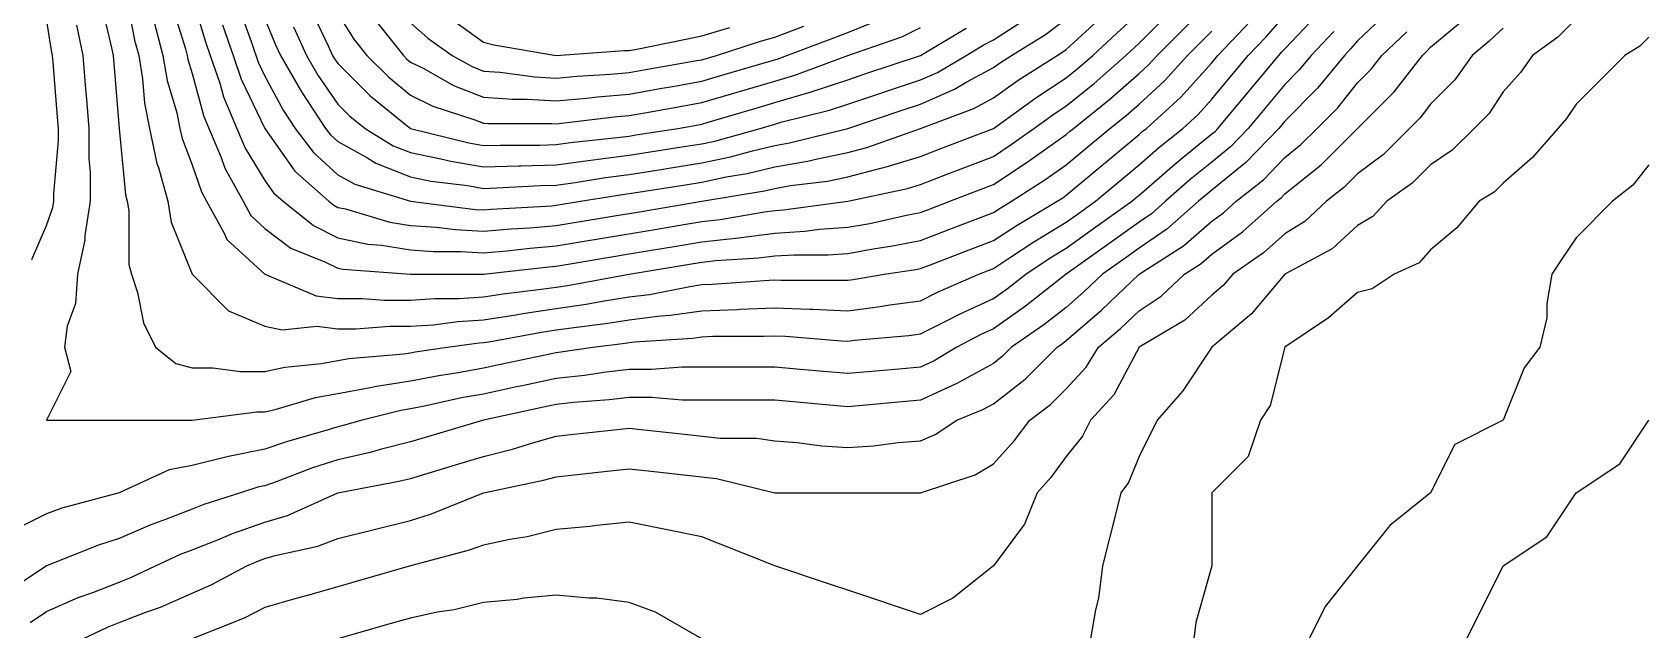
# Model space of a CAD drawing. Header units: inches. Extents: x 794995 to 811195, y 2485918 to 2508058.
# Drawn here: x 797569 to 798233, y 2488142 to 2488388 of the extents above; entities that cross this region are included whole.
import ezdxf

# ---------------------------------------------------------------- set-up
doc = ezdxf.new("R2010")
doc.units = ezdxf.units.IN
doc.header["$MEASUREMENT"] = 0
doc.layers.add('contour', color=7, linetype='Continuous')

msp = doc.modelspace()

# ---------------------------------------------------------------- linework, layer by layer
at = {"layer": 'contour'}
for points in [[(797569.16, 2488294.36), (797575.16, 2488308.36), (797577.77, 2488315.75), (797578.16, 2488318.36), (797578.16, 2488321.36), (797580.16, 2488343.36), (797580.16, 2488348.36), (797579.77, 2488352.98), (797577.89, 2488375.63), (797577.66, 2488378.36), (797577.23, 2488380.43), (797575.16, 2488393.36), (797572.76, 2488405.96), (797572.43, 2488408.36), (797566.59, 2488429.79)], [(797607.47, 2488406.05), (797611.48, 2488384.68), (797613.16, 2488378.36), (797614.76, 2488368.76), (797615.5, 2488358.71), (797617.66, 2488348.36), (797620.68, 2488333.88), (797621.31, 2488332.21), (797625.16, 2488318.36), (797626.59, 2488309.79), (797635.16, 2488288.36), (797650.16, 2488273.36), (797665.16, 2488266.93), (797672.22, 2488265.42), (797686.59, 2488266.93), (797695.16, 2488265.86), (797702.66, 2488265.86), (797716.59, 2488266.93), (797725.16, 2488266.93), (797734.39, 2488267.59), (797744.57, 2488268.95), (797755.16, 2488269.61), (797768.49, 2488271.7), (797771.31, 2488272.21), (797785.16, 2488274.24), (797797.47, 2488276.05), (797804.05, 2488277.25), (797815.16, 2488278.99), (797823.49, 2488280.03), (797840.16, 2488283.36), (797845.16, 2488284.07), (797849.3, 2488284.22), (797872.76, 2488285.96), (797875.16, 2488286.05), (797877.56, 2488285.96), (797902.76, 2488285.96), (797905.16, 2488285.86), (797907.38, 2488286.14), (797920.16, 2488288.36), (797933.22, 2488290.3), (797935.16, 2488290.67), (797938.91, 2488292.11), (797955.16, 2488298.36), (797965.16, 2488302.21), (797974.93, 2488308.59), (797991.41, 2488318.36), (797993.7, 2488319.82), (797995.16, 2488320.86), (798025.16, 2488345.86), (798026.49, 2488347.03), (798028.16, 2488348.36), (798042.3, 2488361.22), (798055.16, 2488375.36), (798057.66, 2488378.36), (798071.12, 2488392.4)], [(797635.16, 2488402.36), (797640.74, 2488383.94), (797642.66, 2488378.36), (797646.59, 2488366.93), (797648.13, 2488361.33), (797653.62, 2488348.36), (797657.05, 2488340.25), (797665.16, 2488326.93), (797668.69, 2488321.89), (797672.66, 2488318.36), (797685.16, 2488308.36), (797695.16, 2488303.36), (797707.57, 2488300.78), (797713.16, 2488300.36), (797725.16, 2488298.36), (797734.53, 2488297.74), (797745.78, 2488297.74), (797755.16, 2488297.19), (797764.84, 2488298.04), (797774.39, 2488299.13), (797785.16, 2488300.03), (797799.16, 2488302.36), (797800.87, 2488302.65), (797826.59, 2488306.93), (797835.16, 2488308.36), (797845.16, 2488310.03), (797852.66, 2488310.86), (797870.87, 2488314.07), (797875.16, 2488314.61), (797878.69, 2488314.83), (797905.16, 2488318.36), (797929.86, 2488323.65), (797935.16, 2488325.28), (797946.41, 2488329.61), (797951.83, 2488331.7), (797965.16, 2488336.82), (797972.14, 2488341.38), (797981.83, 2488348.36), (797989.58, 2488353.94), (797995.16, 2488357.59), (798006.65, 2488366.87), (798019.7, 2488378.36), (798025.16, 2488383.36), (798037.66, 2488395.86)], [(798127.47, 2488396.05), (798115.16, 2488384.36), (798112.37, 2488381.15), (798109.7, 2488378.36), (798098.66, 2488364.86), (798085.16, 2488351.36), (798082.66, 2488348.36), (798069.2, 2488334.32), (798055.16, 2488322.98), (798052.61, 2488320.91), (798049.7, 2488318.36), (798036.65, 2488306.87), (798025.16, 2488299.07), (798018.91, 2488294.61), (798010.16, 2488288.36), (798002.48, 2488281.04), (797995.16, 2488274.73), (797985.93, 2488267.59), (797972.66, 2488258.36), (797968.91, 2488254.61), (797965.16, 2488251.69), (797950.16, 2488243.36), (797935.16, 2488236.54), (797927.66, 2488235.86), (797911.16, 2488234.36), (797905.16, 2488233.82), (797899.16, 2488234.36), (797882.66, 2488235.86), (797875.16, 2488236.54), (797836.98, 2488236.54), (797824.39, 2488237.59), (797815.16, 2488237.59), (797806.88, 2488236.64), (797792.36, 2488235.56), (797785.16, 2488234.79), (797779.86, 2488233.65), (797755.16, 2488228.36), (797732.08, 2488221.44), (797725.16, 2488219.36), (797713.16, 2488216.36), (797708.49, 2488215.03), (797695.16, 2488212), (797684.81, 2488208.71), (797669.77, 2488202.98), (797665.16, 2488201.36), (797662.66, 2488200.86), (797655.16, 2488198.36), (797639.96, 2488193.56), (797635.16, 2488191.69), (797624.25, 2488187.45), (797618.2, 2488185.32), (797605.16, 2488179.61), (797596.59, 2488176.93), (797575.16, 2488168.36), (797557.16, 2488156.36)], [(797587.57, 2488390.78), (797590.16, 2488378.36), (797591.31, 2488364.51), (797591.52, 2488362), (797592.66, 2488348.36), (797592.66, 2488335.86), (797593.16, 2488330.36), (797593.16, 2488318.36), (797591.04, 2488304.24), (797591.04, 2488302.48), (797588.02, 2488288.36), (797587.16, 2488276.36), (797583.73, 2488266.93), (797582.66, 2488258.36), (797585.16, 2488248.36), (797575.16, 2488228.36), (797635.16, 2488228.36), (797661.83, 2488231.69), (797665.16, 2488231.69), (797669.44, 2488232.65), (797685.93, 2488237.59), (797695.16, 2488239.27), (797708.49, 2488241.7), (797711.16, 2488242.36), (797725.16, 2488244.51), (797736.77, 2488246.75), (797744.72, 2488247.93), (797755.16, 2488249.79), (797762.22, 2488251.3), (797782.43, 2488255.63), (797785.16, 2488256.22), (797787.09, 2488256.43), (797800.16, 2488258.36), (797813.54, 2488259.98), (797815.16, 2488260.24), (797817.3, 2488260.5), (797841.41, 2488262.11), (797845.16, 2488262.65), (797849.6, 2488262.81), (797870.71, 2488262.81), (797875.16, 2488262.98), (797879.6, 2488262.81), (797902.55, 2488260.97), (797905.16, 2488260.86), (797908.02, 2488261.22), (797930.36, 2488263.16), (797935.16, 2488263.82), (797946.07, 2488269.27), (797951.44, 2488272.08), (797965.16, 2488278.36), (797971.01, 2488282.51), (797978.49, 2488288.36), (797988.49, 2488295.03), (797995.16, 2488299.07), (798006.41, 2488307.11), (798022.16, 2488318.36), (798023.8, 2488319.73), (798025.16, 2488320.86), (798039.83, 2488333.69), (798043.16, 2488336.36), (798055.16, 2488346.05), (798056.44, 2488347.09), (798057.66, 2488348.36), (798082.66, 2488378.36), (798083.88, 2488379.64), (798085.16, 2488381.09), (798098.49, 2488395.03)], [(797597.42, 2488400.62), (797602, 2488381.52), (797602.66, 2488378.36), (797605.16, 2488348.36), (797607.77, 2488320.97), (797608.49, 2488318.36), (797609.16, 2488314.36), (797609.16, 2488292.36), (797610.16, 2488288.36), (797612.66, 2488280.86), (797615.16, 2488268.36), (797620.16, 2488258.36), (797628.49, 2488251.69), (797635.16, 2488249.79), (797643.73, 2488249.79), (797655.16, 2488248.36), (797665.16, 2488248.36), (797673.34, 2488250.18), (797688.49, 2488251.69), (797695.16, 2488252.91), (797699.77, 2488253.75), (797722.43, 2488255.63), (797725.16, 2488256.05), (797727.09, 2488256.43), (797740.16, 2488258.36), (797753.39, 2488260.13), (797755.16, 2488260.24), (797757.38, 2488260.58), (797779, 2488264.52), (797785.16, 2488265.42), (797793.43, 2488266.64), (797805.43, 2488268.09), (797815.16, 2488269.61), (797828.02, 2488271.22), (797832.03, 2488271.49), (797845.16, 2488273.36), (797859.64, 2488273.88), (797860.76, 2488273.96), (797875.16, 2488274.51), (797889.56, 2488273.96), (797890.76, 2488273.96), (797905.16, 2488273.36), (797918.49, 2488275.03), (797922.53, 2488275.73), (797935.16, 2488277.45), (797942.43, 2488281.09), (797959.16, 2488288.36), (797963.49, 2488290.03), (797965.16, 2488290.67), (797971.83, 2488295.03), (797981.83, 2488301.7), (797995.16, 2488309.79), (798000.16, 2488313.36), (798007.16, 2488318.36), (798016.98, 2488326.54), (798025.16, 2488333.36), (798033.16, 2488340.36), (798043.16, 2488348.36), (798049.44, 2488354.08), (798055.16, 2488360.36), (798070.16, 2488378.36), (798077.5, 2488386.02), (798085.16, 2488394.73)], [(797626.59, 2488399.79), (797632.43, 2488381.09), (797633.16, 2488378.36), (797633.45, 2488376.65), (797635.16, 2488370.86), (797640.02, 2488353.23), (797647.16, 2488336.36), (797648.71, 2488331.91), (797656.16, 2488318.36), (797659.35, 2488312.56), (797665.16, 2488307.11), (797675.87, 2488299.07), (797690.16, 2488293.36), (797695.16, 2488290.86), (797697.23, 2488290.43), (797725.16, 2488288.36), (797755.16, 2488288.36), (797782.08, 2488291.44), (797785.16, 2488291.69), (797789.16, 2488292.36), (797815.16, 2488296.69), (797825.16, 2488298.36), (797833.73, 2488299.79), (797845.16, 2488301.7), (797860.16, 2488303.36), (797875.16, 2488305.24), (797887.51, 2488306.01), (797893.62, 2488306.82), (797905.16, 2488307.65), (797914.25, 2488309.27), (797929.44, 2488312.65), (797935.16, 2488313.75), (797938.49, 2488315.03), (797947.16, 2488318.36), (797960.16, 2488323.36), (797965.16, 2488325.28), (797979.11, 2488334.41), (797986.59, 2488339.79), (797995.16, 2488345.86), (797996.52, 2488347), (797998.16, 2488348.36), (798013.16, 2488360.36), (798025.16, 2488370.86), (798029.07, 2488374.45), (798032.66, 2488378.36), (798055.16, 2488400.86)], [(797647.72, 2488390.92), (797652.03, 2488378.36), (797655.39, 2488368.59), (797665.16, 2488348.36), (797677.51, 2488330.71), (797691.41, 2488318.36), (797693.49, 2488316.7), (797695.16, 2488315.86), (797698.32, 2488315.2), (797716.59, 2488309.79), (797725.16, 2488308.36), (797735.87, 2488307.65), (797743.49, 2488306.69), (797755.16, 2488306.01), (797766.51, 2488307.01), (797774.25, 2488307.45), (797785.16, 2488308.36), (797809.16, 2488312.36), (797815.16, 2488313.36), (797819.44, 2488314.07), (797845.16, 2488318.36), (797870.87, 2488322.65), (797875.16, 2488323.65), (797881.59, 2488324.79), (797896.83, 2488326.69), (797905.16, 2488328.36), (797918.8, 2488332), (797921.04, 2488332.48), (797935.16, 2488336.82), (797943.49, 2488340.03), (797965.16, 2488348.36), (797982.6, 2488360.92), (797995.16, 2488369.13), (798000.27, 2488373.25), (798006.07, 2488378.36), (798016.03, 2488387.49), (798025.16, 2488395.86)], [(797654.49, 2488397.7), (797659.44, 2488384.08), (797662.37, 2488375.57), (797665.16, 2488369.79), (797672.66, 2488355.86), (797677.66, 2488348.36), (797685.16, 2488338.36), (797695.16, 2488329.27), (797702.22, 2488325.42), (797725.16, 2488318.36), (797751.83, 2488315.03), (797755.16, 2488314.83), (797758.4, 2488315.12), (797783.34, 2488316.54), (797785.16, 2488316.7), (797795.16, 2488318.36), (797812.37, 2488321.15), (797815.16, 2488321.52), (797818.91, 2488322.11), (797838.34, 2488325.18), (797845.16, 2488326.26), (797855.16, 2488328.36), (797863.73, 2488329.79), (797875.16, 2488332.48), (797888.66, 2488334.86), (797892.66, 2488335.86), (797905.16, 2488338.36), (797913.05, 2488340.47), (797935.16, 2488348.36), (797957.05, 2488356.47), (797965.16, 2488360.86), (797975.4, 2488368.12), (797991.41, 2488378.36), (797993.73, 2488379.79), (797995.16, 2488380.86), (798009.51, 2488394.01)], [(797684, 2488397.2), (797691.16, 2488382.36), (797693.02, 2488378.36), (797693.8, 2488377), (797695.16, 2488375.03), (797708.49, 2488361.7), (797725.16, 2488348.36), (797749.16, 2488342.36), (797755.16, 2488341.3), (797762.02, 2488341.5), (797778.3, 2488341.5), (797785.16, 2488341.69), (797791.01, 2488342.51), (797811.52, 2488344.72), (797815.16, 2488345.2), (797817.89, 2488345.63), (797835.16, 2488348.36), (797843.66, 2488349.86), (797845.16, 2488350.13), (797847.66, 2488350.86), (797866.98, 2488356.54), (797875.16, 2488358.95), (797890.16, 2488363.36), (797905.16, 2488368.36), (797912.66, 2488370.86), (797935.16, 2488378.36), (797954, 2488389.52)], [(797695.16, 2488395.5), (797701.83, 2488385.03), (797707.16, 2488378.36), (797716.16, 2488369.36), (797725.16, 2488362), (797734.25, 2488357.45), (797751.63, 2488351.89), (797755.16, 2488350.5), (797757.16, 2488350.36), (797783.16, 2488350.36), (797785.16, 2488350.24), (797787.23, 2488350.43), (797810.29, 2488353.23), (797815.16, 2488353.65), (797821.59, 2488354.79), (797836.16, 2488357.36), (797845.16, 2488358.95), (797875.16, 2488367.77), (797883.34, 2488370.18), (797905.16, 2488378.36), (797927.47, 2488386.05), (797935.16, 2488389.9)], [(798105.39, 2488388.13), (798096.07, 2488378.36), (798091.16, 2488372.36), (798085.16, 2488366.36), (798070.16, 2488348.36), (798062.82, 2488340.7), (798055.16, 2488334.51), (798046.22, 2488327.3), (798036.07, 2488318.36), (798030.27, 2488313.25), (798025.16, 2488309.79), (798012.66, 2488300.86), (797995.16, 2488288.36), (797978.33, 2488275.19), (797965.16, 2488265.86), (797960.02, 2488263.5), (797950.16, 2488258.36), (797940.78, 2488252.74), (797935.16, 2488250.18), (797926.16, 2488249.36), (797915.16, 2488248.36), (797905.16, 2488247.45), (797895.16, 2488248.36), (797884.16, 2488249.36), (797875.16, 2488250.18), (797836.98, 2488250.18), (797824.39, 2488249.13), (797815.16, 2488249.13), (797804.72, 2488247.93), (797796.77, 2488246.75), (797785.16, 2488245.5), (797771.04, 2488242.48), (797768.8, 2488242), (797755.16, 2488239.07), (797746.07, 2488237.45), (797730.87, 2488234.08), (797725.16, 2488232.98), (797721.16, 2488232.36), (797705.16, 2488228.36), (797697.38, 2488226.14), (797695.16, 2488225.63), (797691.16, 2488224.36), (797674.05, 2488219.47), (797665.16, 2488216.36), (797650.16, 2488213.36), (797635.16, 2488209.61), (797625.69, 2488207.84), (797605.16, 2488198.36), (797581.48, 2488192.05), (797575.16, 2488189.79), (797560.87, 2488182.65)], [(797568.49, 2488145.03), (797575.16, 2488149.61), (797588.2, 2488155.32), (797594.25, 2488157.45), (797605.16, 2488161.69), (797609.96, 2488163.56), (797620.16, 2488168.36), (797630.36, 2488173.16), (797635.16, 2488175.03), (797646.07, 2488179.27), (797651.83, 2488181.7), (797665.16, 2488186.36), (797674.39, 2488189.13), (797695.16, 2488198.36), (797720.36, 2488203.16), (797725.16, 2488204.36), (797733.73, 2488206.93), (797743.62, 2488209.9), (797755.16, 2488213.36), (797767.16, 2488216.36), (797775.93, 2488219.13), (797785.16, 2488221.69), (797791.16, 2488222.36), (797811.41, 2488224.61), (797815.16, 2488225.03), (797818.91, 2488224.61), (797839.16, 2488222.36), (797852.66, 2488220.86), (797867.66, 2488220.86), (797875.16, 2488219.79), (797884.39, 2488219.13), (797894.57, 2488217.77), (797905.16, 2488217.11), (797915.75, 2488217.77), (797925.93, 2488219.13), (797935.16, 2488219.79), (797941.16, 2488222.36), (797950.16, 2488228.36), (797960.87, 2488232.65), (797965.16, 2488235.03), (797978.28, 2488245.24), (797991.41, 2488258.36), (797993.62, 2488259.9), (797995.16, 2488261.09), (798009.79, 2488273.73), (798025.16, 2488288.36), (798043.45, 2488300.07), (798055.16, 2488310.18), (798059.9, 2488313.62), (798065.16, 2488318.36), (798076.38, 2488327.14), (798085.16, 2488336.36), (798091.83, 2488341.69), (798098.49, 2488348.36), (798106.83, 2488356.69), (798115.16, 2488367.11), (798120.78, 2488372.74), (798125.16, 2488378.36), (798135.43, 2488388.09)], [(797590.16, 2488138.36), (797600.36, 2488143.16), (797605.16, 2488145.03), (797616.07, 2488149.27), (797622.12, 2488151.4), (797635.16, 2488157.11), (797642.98, 2488160.54), (797657.66, 2488168.36), (797662.94, 2488170.58), (797665.16, 2488171.36), (797669.44, 2488172.65), (797686.98, 2488176.54), (797695.16, 2488179.61), (797725.16, 2488187.11), (797733.73, 2488189.79), (797755.16, 2488198.36), (797779.94, 2488203.58), (797785.16, 2488205.03), (797806.16, 2488207.36), (797815.16, 2488208.36), (797824.16, 2488207.36), (797851.16, 2488204.36), (797875.16, 2488198.36), (797935.16, 2488198.36), (797957.66, 2488205.86), (797965.16, 2488210.36), (797973.73, 2488219.79), (797980.16, 2488228.36), (797988.73, 2488234.79), (797995.16, 2488241.22), (798003.43, 2488250.08), (798008.49, 2488258.36), (798017.47, 2488266.05), (798025.16, 2488273.36), (798034.25, 2488279.27), (798043.91, 2488288.36), (798050.77, 2488292.75), (798055.16, 2488296.54), (798067.79, 2488305.73), (798081.83, 2488318.36), (798083.7, 2488319.82), (798085.16, 2488321.36), (798100.16, 2488333.36), (798115.16, 2488348.36), (798130.16, 2488363.36), (798141.83, 2488378.36), (798143.54, 2488379.98), (798145.16, 2488381.69), (798159.7, 2488393.82)], [(797619.37, 2488392.57), (797623.16, 2488378.36), (797624.87, 2488368.08), (797628.84, 2488354.68), (797630.16, 2488348.36), (797631.02, 2488344.22), (797635.16, 2488333.36), (797639.03, 2488322.23), (797641.16, 2488318.36), (797648.49, 2488305.03), (797649.44, 2488302.65), (797665.16, 2488288.36), (797686.27, 2488279.47), (797695.16, 2488278.36), (797705.16, 2488278.36), (797714.44, 2488277.65), (797725.16, 2488277.65), (797735.16, 2488278.36), (797745.16, 2488278.36), (797755.16, 2488278.99), (797763.27, 2488280.25), (797778.95, 2488282.15), (797785.16, 2488283.07), (797789.77, 2488283.75), (797815.16, 2488288.36), (797840.87, 2488292.65), (797845.16, 2488293.36), (797850.78, 2488293.99), (797868.49, 2488295.03), (797875.16, 2488295.86), (797883.16, 2488296.36), (797897.16, 2488296.36), (797905.16, 2488296.93), (797915.59, 2488298.8), (797923.55, 2488299.97), (797935.16, 2488302.21), (797946.83, 2488306.69), (797957.66, 2488310.86), (797965.16, 2488313.75), (797967.95, 2488315.57), (797972.66, 2488318.36), (797986.38, 2488327.14), (797995.16, 2488333.36), (798003.34, 2488340.18), (798013.16, 2488348.36), (798019.83, 2488353.7), (798025.16, 2488358.36), (798035.59, 2488367.93), (798045.16, 2488378.36), (798050.16, 2488383.36), (798055.16, 2488388.36)], [(798175.16, 2488389.61), (798169.35, 2488384.17), (798162.3, 2488378.36), (798155.16, 2488368.36), (798145.16, 2488358.36), (798140.87, 2488352.65), (798136.59, 2488348.36), (798125.87, 2488337.65), (798115.16, 2488329.61), (798109.53, 2488323.99), (798102.3, 2488318.36), (798093.43, 2488310.08), (798085.16, 2488305.03), (798076.34, 2488297.19), (798063.73, 2488288.36), (798059.77, 2488283.75), (798055.16, 2488279.79), (798044.05, 2488269.47), (798025.16, 2488258.36), (798014.72, 2488238.8), (798005.16, 2488228.36), (798001.83, 2488221.69), (797995.16, 2488213.36), (797988.84, 2488204.68), (797983.16, 2488198.36), (797978.02, 2488185.5), (797965.16, 2488168.36), (797948.49, 2488155.03), (797935.16, 2488148.36), (797905.16, 2488158.36), (797897.66, 2488160.86), (797875.16, 2488168.36), (797853.73, 2488176.93), (797845.16, 2488180.36), (797815.16, 2488186.36), (797801.83, 2488185.03), (797799.01, 2488184.51), (797785.16, 2488183.36), (797773.16, 2488180.36), (797766.07, 2488179.27), (797755.16, 2488176.93), (797748.84, 2488174.68), (797725.16, 2488168.36), (797701.83, 2488161.69), (797695.16, 2488159.79), (797683.16, 2488156.36), (797678.49, 2488155.03), (797665.16, 2488151.22), (797656.59, 2488146.93), (797635.16, 2488138.36)], [(797665.16, 2488393.36), (797669.55, 2488382.75), (797671.59, 2488378.36), (797680.16, 2488363.36), (797690.16, 2488348.36), (797692.3, 2488345.5), (797695.16, 2488342.91), (797707.16, 2488336.36), (797710.87, 2488334.08), (797725.16, 2488328.36), (797733.49, 2488326.69), (797748.73, 2488324.79), (797755.16, 2488323.65), (797760.61, 2488323.82), (797778.67, 2488324.85), (797785.16, 2488325.03), (797792.9, 2488326.1), (797805.39, 2488328.13), (797815.16, 2488329.41), (797828.28, 2488331.49), (797831.52, 2488332), (797845.16, 2488334.15), (797856.9, 2488336.62), (797865.93, 2488339.13), (797875.16, 2488341.3), (797881.16, 2488342.36), (797905.16, 2488348.36), (797927.66, 2488355.86), (797935.16, 2488358.36), (797949.11, 2488364.41), (797954.25, 2488367.45), (797965.16, 2488373.36), (797968.09, 2488375.44), (797972.66, 2488378.36), (797986.59, 2488386.93), (797995.16, 2488393.36)], [(797676.87, 2488390.07), (797682.3, 2488378.36), (797686.98, 2488370.18), (797695.16, 2488358.36), (797700.16, 2488353.36), (797706.41, 2488348.36), (797718.02, 2488341.22), (797725.16, 2488338.36), (797737.66, 2488335.86), (797741.66, 2488334.86), (797755.16, 2488332.48), (797769.7, 2488332.91), (797770.56, 2488332.96), (797785.16, 2488333.36), (797798.33, 2488335.19), (797802.43, 2488335.63), (797815.16, 2488337.31), (797837.66, 2488340.86), (797845.16, 2488342.05), (797850.38, 2488343.14), (797869.16, 2488348.36), (797875.16, 2488350.13), (797877.66, 2488350.86), (797897.66, 2488355.86), (797905.16, 2488358.36), (797935.16, 2488368.36), (797942.14, 2488371.38), (797953.91, 2488378.36), (797960.97, 2488382.55), (797965.16, 2488384.79), (797979.51, 2488394.01)], [(797710.16, 2488393.36), (797722.16, 2488378.36), (797723.66, 2488376.86), (797725.16, 2488375.63), (797730.61, 2488372.91), (797742.85, 2488366.05), (797755.16, 2488361.22), (797767.16, 2488360.36), (797773.16, 2488360.36), (797785.16, 2488359.61), (797797.57, 2488360.78), (797802.19, 2488361.33), (797815.16, 2488362.48), (797828.66, 2488364.86), (797832.3, 2488365.5), (797845.16, 2488367.77), (797853.34, 2488370.18), (797872.66, 2488375.86), (797875.16, 2488376.6), (797876.52, 2488377), (797880.16, 2488378.36), (797898.34, 2488385.18), (797905.16, 2488387.74), (797919.83, 2488393.69)], [(797725.16, 2488391.7), (797732.22, 2488385.42), (797742.3, 2488378.36), (797750.54, 2488373.75), (797755.16, 2488371.93), (797762.08, 2488371.44), (797776.34, 2488369.54), (797785.16, 2488368.99), (797793.73, 2488369.79), (797807.42, 2488370.62), (797815.16, 2488371.3), (797821.16, 2488372.36), (797843.02, 2488376.22), (797845.16, 2488376.6), (797851.16, 2488378.36), (797869.31, 2488384.22), (797875.16, 2488385.86), (797887.16, 2488390.36)], [(797740.95, 2488394.15), (797755.16, 2488383.82), (797759.44, 2488382.65), (797785.16, 2488378.36), (797813.16, 2488380.36), (797815.16, 2488380.36), (797817.66, 2488380.86), (797838.49, 2488385.03), (797845.16, 2488386.36), (797856.59, 2488389.79)], [(798205.16, 2488393.36), (798197.66, 2488385.86), (798187.16, 2488378.36), (798182.22, 2488371.3), (798175.16, 2488363.36), (798169.16, 2488354.36), (798163.16, 2488348.36), (798154.16, 2488339.36), (798145.16, 2488333.36), (798137.66, 2488325.86), (798127.16, 2488318.36), (798121.48, 2488312.05), (798115.16, 2488308.36), (798104.72, 2488298.8), (798085.16, 2488288.36), (798071.52, 2488272), (798055.16, 2488258.36), (798043.16, 2488240.36), (798032.66, 2488228.36), (798025.16, 2488213.36), (798020.87, 2488202.65), (798017.66, 2488198.36), (798015.16, 2488188.36), (798013.16, 2488180.36), (798010.16, 2488168.36), (798008.49, 2488155.03), (798007.16, 2488150.36), (798005.16, 2488138.36)], [(798235.16, 2488385.86), (798231.41, 2488382.11), (798225.16, 2488378.36), (798215.16, 2488368.36), (798205.16, 2488358.36), (798201.16, 2488352.36), (798197.66, 2488348.36), (798187.16, 2488336.36), (798175.16, 2488325.86), (798171.41, 2488322.11), (798165.16, 2488318.36), (798156.07, 2488307.45), (798145.16, 2488298.36), (798140.54, 2488292.98), (798130.16, 2488288.36), (798121.16, 2488282.36), (798115.16, 2488280.86), (798103.16, 2488270.36), (798085.16, 2488258.36), (798079.16, 2488234.36), (798075.16, 2488228.36), (798070.16, 2488213.36), (798055.16, 2488198.36), (798055.16, 2488168.36), (798048.49, 2488145.03), (798047.66, 2488138.36)], [(798235.16, 2488333.36), (798228.49, 2488325.03), (798220.16, 2488318.36), (798205.16, 2488303.36), (798199.16, 2488294.36), (798195.16, 2488288.36), (798193.16, 2488276.36), (798193.16, 2488270.36), (798190.16, 2488258.36), (798183.73, 2488249.79), (798175.16, 2488228.36), (798155.16, 2488218.36), (798145.16, 2488198.36), (798128.49, 2488185.03), (798115.16, 2488168.36), (798101.83, 2488151.7), (798095.16, 2488138.36)], [(798160.16, 2488138.36), (798175.16, 2488168.36), (798193.16, 2488180.36), (798205.16, 2488198.36), (798223.16, 2488210.36), (798235.16, 2488228.36)], [(797845.16, 2488138.36), (797826.07, 2488149.27), (797815.16, 2488153.36), (797801.83, 2488155.03), (797798.49, 2488155.03), (797785.16, 2488156.36), (797771.83, 2488155.03), (797769.01, 2488154.51), (797755.16, 2488153.36), (797743.16, 2488150.36), (797736.07, 2488149.27), (797725.16, 2488146.93), (797718.49, 2488145.03), (797695.16, 2488138.36)]]:
    msp.add_lwpolyline(points, dxfattribs=at)

doc.saveas('drawing.dxf')
